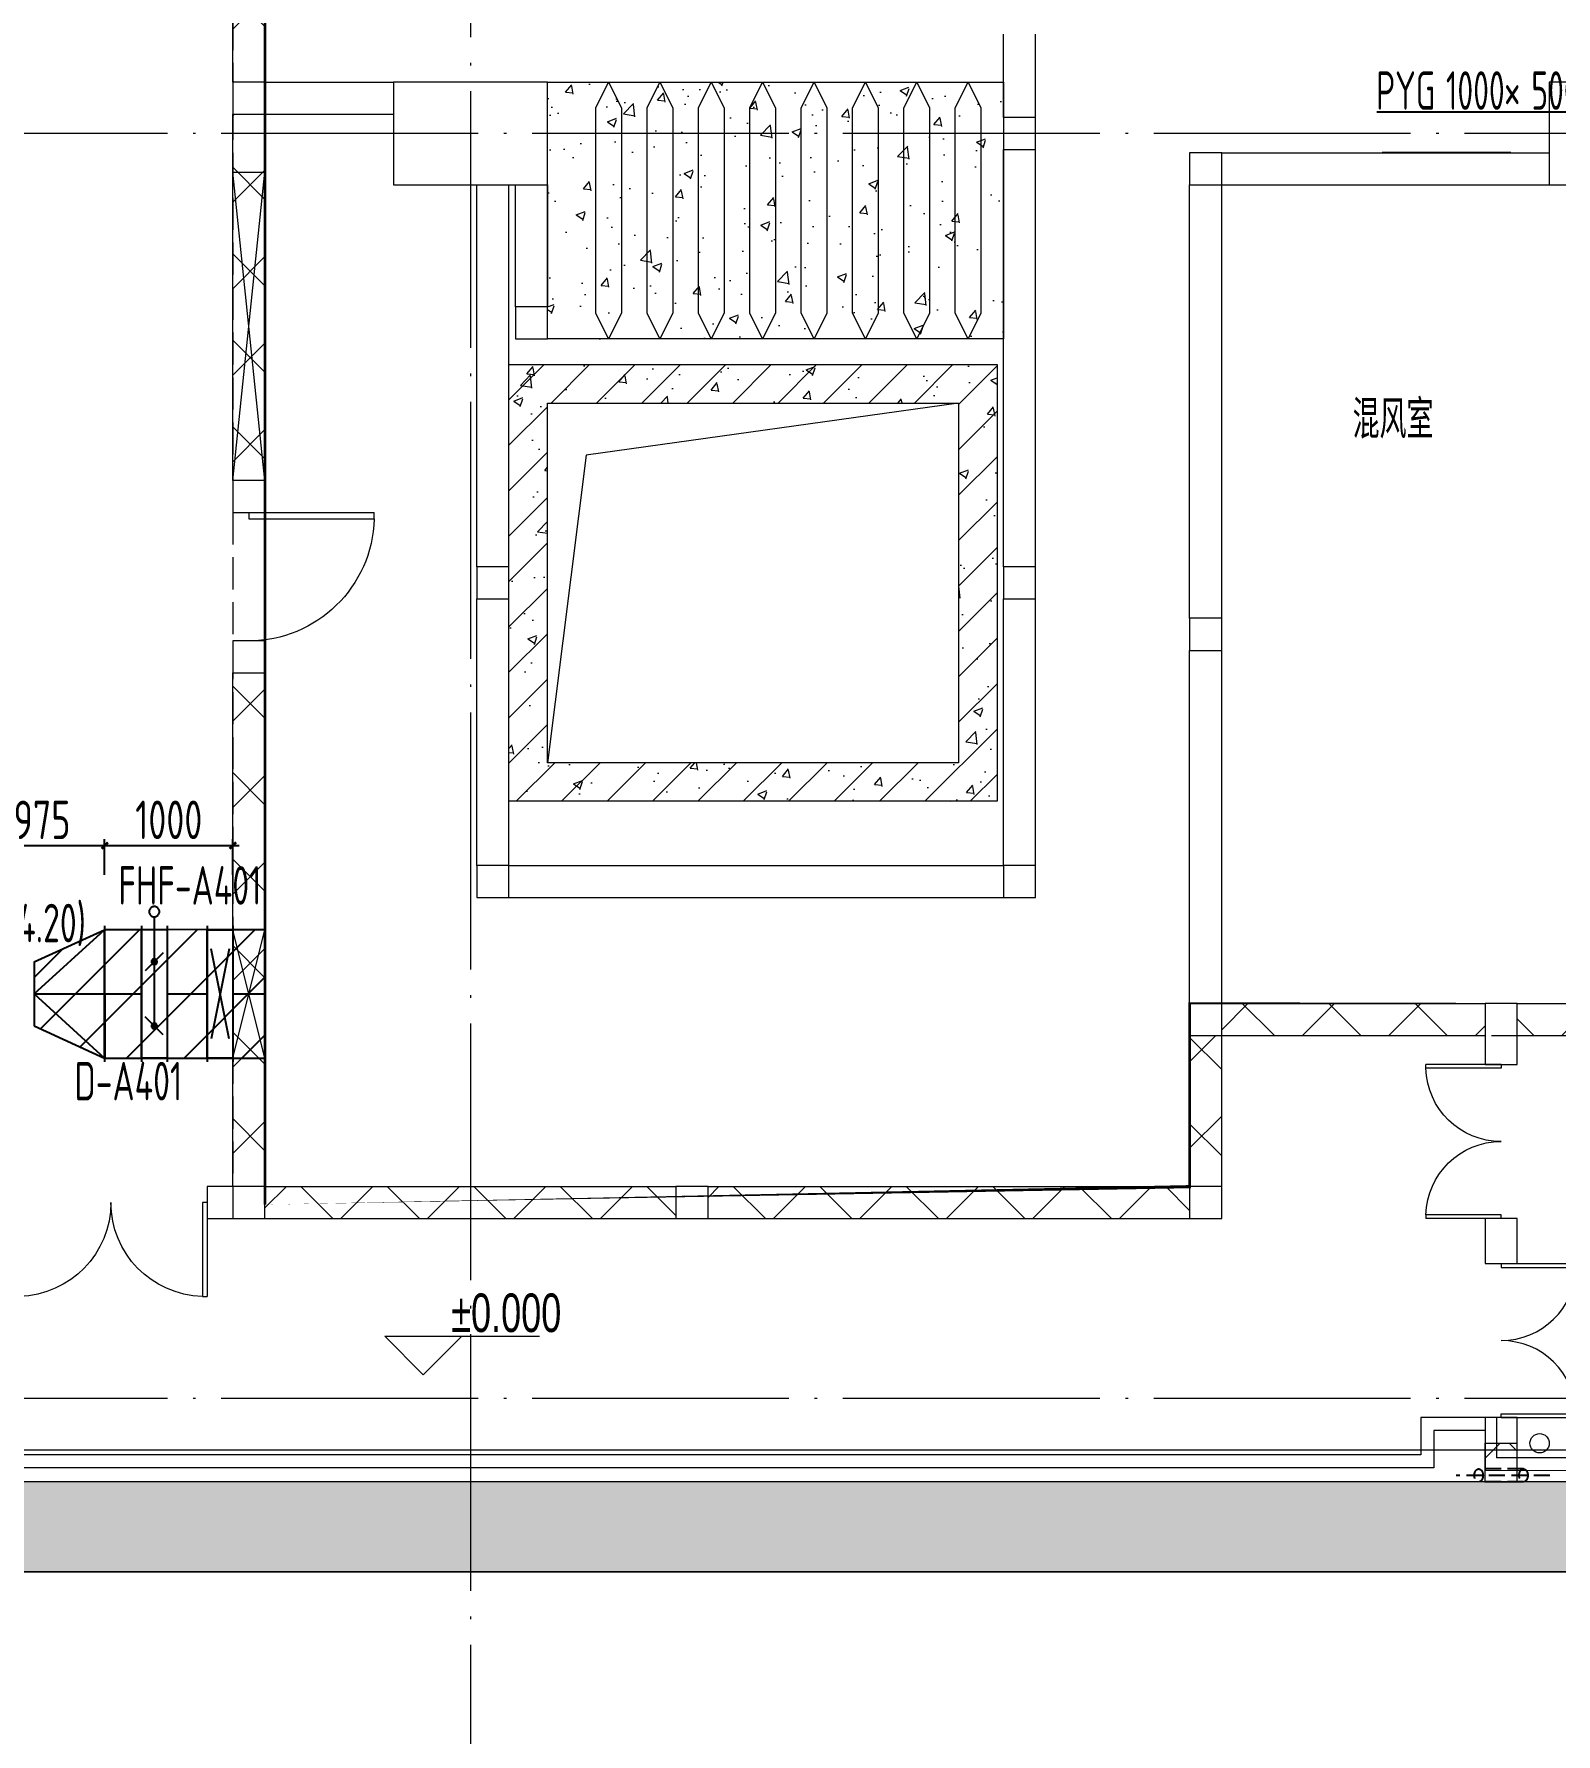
# Model space of a CAD drawing. Extents: x 13114849 to 13479250, y 160225 to 278773.
# Drawn here: x 13235999 to 13247850, y 182245 to 195485 of the extents above; entities that cross this region are included whole.
import ezdxf

# ---------------------------------------------------------------- set-up
doc = ezdxf.new("R2010")
doc.units = 0
doc.header["$LTSCALE"] = 1000
doc.header["$MEASUREMENT"] = 0
for name, pattern in [('CENTER2', [28.575000000000003, 19.05, -3.175, 3.175, -3.175]), ('DASH', [0.35, 0.25, -0.1]), ('DOTE', [2.4200000000000004, 2, -0.2, 0.02, -0.2])]:
    doc.linetypes.add(name, pattern=pattern)
for name, color, linetype in [('DUCT-X-P标注', 7, 'Continuous'), ('DUCT-X-S中心线', 5, 'CENTER2'), ('DUCT-X-S标注', 7, 'Continuous'), ('DUCT-X-S法兰', 4, 'Continuous'), ('DUCT-X-S管', 3, 'Continuous'), ('DUCT-X-S管端线', 4, 'Continuous'), ('DUCT-X-S阀门', 7, 'Continuous'), ('DUCT-X-YP标注', 7, 'Continuous'), ('Hvac-Hide', 8, 'Continuous')]:
    doc.layers.add(name, color=color, linetype=linetype)
doc.layers.add('建筑底图', color=8, linetype='Continuous', lineweight=13)
doc.layers.add('预埋管', color=8, linetype='Continuous', lineweight=5)
doc.styles.add('67', font='gbenor.shx', dxfattribs={"width": 0.7, "bigfont": 'hztxt.shx'})
doc.styles.add('C', font='HZTXT_E', dxfattribs={"width": 0.7, "bigfont": 'HZTXT'})
doc.styles.add('du', font='gbenor.shx', dxfattribs={"width": 0.8, "bigfont": 'hztxt.shx'})
doc.dimstyles.new('67', dxfattribs={"dimscale": 100, "dimtxt": 3, "dimasz": 0.5, "dimexe": 0.5, "dimexo": 2, "dimgap": 0.5, "dimtad": 2, "dimdec": 0, "dimrnd": 5, "dimzin": 0, "dimdsep": 46, "dimtxsty": 'du', "dimblk": 'ARCHTICK', "dimcen": 0, "dimdle": 0.5, "dimclrd": 256, "dimclre": 256, "dimclrt": 256, "dimazin": 0, "dimtfac": 1, "dimtdec": 0, "dimtix": 1, "dimtmove": 2, "dimatfit": 3, "dimfxl": 1, "dimtolj": 1, "dimtzin": 0, "dimlwd": -1, "dimlwe": -1, "dimarcsym": 0})
pattern_1 = [(45, (0, 0), (-336.7596045400932, 336.7596045400933), []), (135, (0, 0), (-336.7596045400933, -336.7596045400932), [])]
pattern_2 = [(45, (793255.2557103541, 7.916241884231567e-09), (-176.7766952966369, 176.7766952966369), []), (49.99999999999999, (793255.2557103541, 7.916241884231567e-09), (717.2601826007534, -62.75213498259511), [75, -825]), (355, (793255.2557103541, 7.916241884231567e-09), (-138.751333613, 752.1921337000118), [60, -660]), (100.4514, (793315.0273903534, -5.229339992074529), (578.5093817140216, 689.4395420609536), [63.74019000000001, -701.142112]), (46.18420000000001, (793255.2557103541, 200.0000000079162), (1067.241048625644, -165.5190143290181), [112.5, -1237.5]), (96.6356, (793344.1924553532, 186.2066930079018), (934.6627055487033, 974.1178709004417), [95.610288, -1051.713]), (351.1842, (793255.2557103541, 200.0000000079162), (934.6619451336272, 974.1186009253246), [90, -990]), (21, (793355.2557103541, 150.0000000079162), (596.9070521184617, -402.6188906653388), [75, -825]), (326.0000000000001, (793355.2557103541, 150.0000000079162), (243.3153319215817, 725.150045046853), [60, -660]), (71.4514, (793404.9979433548, 116.4483940079226), (840.22262858149, 322.5304967099524), [63.74019000000001, -701.142112]), (37.50000000000001, (793255.2557103541, 7.916241884231567e-09), (12.15985531729067, 332.8938538313115), [0, -652, 0, -670, 0, -662.5]), (7.499999999999999, (793255.2557103541, 7.916241884231567e-09), (263.0695374421486, 394.4117118823602), [0, -382, 0, -637, 0, -252.5]), (327.5, (793032.2557103541, 7.916241884231567e-09), (533.822436172409, -22.55487173437976), [0, -250, 0, -780, 0, -1035]), (317.5, (792932.2557103541, 7.916241884231567e-09), (583.1861693423863, 100.1049823323177), [0, -325, 0, -518, 0, -735])]

# ---------------------------------------------------------------- blocks, each defined once
blk = doc.blocks.new('_FZH')
blk.add_lwpolyline([(-0.5, -0.5), (0.5, -0.5), (0.5, 0.5), (-0.4999999999999999, 0.5)], close=True)
blk = doc.blocks.new('_ArchTick')
at = {"color": 0, "linetype": 'ByBlock', "const_width": 0.4}
blk.add_lwpolyline([(-0.5, -0.5), (0.5, 0.5)], dxfattribs=at)
blk = doc.blocks.new('*D106')
at = {"layer": 'DUCT-X-S标注', "transparency": 16777216}
for p, q in [((13236548.93696938, 188937), (13236548.93696938, 189214.485554565)), ((13237547.36620406, 188937), (13237547.36620406, 189214.485554565)), ((13236498.93696938, 189164.485554565), (13237597.36620406, 189164.485554565))]:
    blk.add_line(p, q, dxfattribs=at)
at = {"layer": 'DUCT-X-S标注', "transparency": 16777216, "xscale": 50, "yscale": 50, "zscale": 50, "rotation": 180}
blk.add_blockref('_ArchTick', (13236548.93696938, 189164.485554565), dxfattribs=at)
at = {"layer": 'DUCT-X-S标注', "transparency": 16777216, "xscale": 50, "yscale": 50, "zscale": 50}
blk.add_blockref('_ArchTick', (13237547.36620406, 189164.485554565), dxfattribs=at)
at = {"layer": 'DUCT-X-S标注', "transparency": 16777216, "insert": (13237048.15158672, 189364.485554565), "char_height": 300, "attachment_point": 5, "style": 'du'}
blk.add_mtext('\\A1;1000', dxfattribs=at)
blk = doc.blocks.new('*D105')
at = {"layer": 'DUCT-X-S标注', "transparency": 16777216}
for p, q in [((13235573.55594152, 188936.7589998787), (13235573.55594152, 189214.485554565)), ((13236548.93696938, 188937), (13236548.93696938, 189214.485554565)), ((13235523.55594152, 189164.485554565), (13236598.93696938, 189164.485554565))]:
    blk.add_line(p, q, dxfattribs=at)
at = {"layer": 'DUCT-X-S标注', "transparency": 16777216, "xscale": 50, "yscale": 50, "zscale": 50, "rotation": 180}
blk.add_blockref('_ArchTick', (13235573.55594152, 189164.485554565), dxfattribs=at)
at = {"layer": 'DUCT-X-S标注', "transparency": 16777216, "xscale": 50, "yscale": 50, "zscale": 50}
blk.add_blockref('_ArchTick', (13236548.93696938, 189164.485554565), dxfattribs=at)
at = {"layer": 'DUCT-X-S标注', "transparency": 16777216, "insert": (13236061.24645545, 189364.485554565), "char_height": 300, "attachment_point": 5, "style": 'du'}
blk.add_mtext('\\A1;975', dxfattribs=at)
blk = doc.blocks.new('$DorLib2D$00000002')
for p, q in [((-0.5, -5.684341886080802e-17), (-0.5, 0.4875)), ((-0.4750000000000007, 0.4875), (-0.5000000000000007, 0.4875)), ((-0.475, -2.842170943040401e-17), (-0.475, 0.4875)), ((0.475, -2.842170943040401e-17), (0.475, 0.4875)), ((0.4750000000000007, 0.4875), (0.5000000000000007, 0.4875)), ((0.5, -5.684341886080802e-17), (0.5, 0.4875)), ((-0.5, -5.684341886080802e-17), (-0.475, -2.842170943040401e-17)), ((0.5, -5.684341886080802e-17), (0.475, -2.842170943040401e-17))]:
    blk.add_line(p, q)
at = {"lineweight": 13}
for centre, start, end in [((-0.4875, -4.263256414560601e-17), 0, 88.53071641864632), ((0.4875, -4.263256414560601e-17), 91.4692835813537, 180)]:
    blk.add_arc(centre, 0.4875, start, end, dxfattribs=at)
blk = doc.blocks.new('$DorLib2D$00000001')
for p, q in [((0.45, 0.975), (0.5000000000000002, 0.975)), ((0.45, 0), (0.45, 0.975)), ((0.5, 0), (0.5, 0.975)), ((0.5, 0), (0.45, 0))]:
    blk.add_line(p, q)
at = {"lineweight": 13}
blk.add_arc((0.475, 0), 0.975, 91.46928358135379, 180, dxfattribs=at)
blk = doc.blocks.new('A$C00460B6A')
at = {"layer": '预埋管', "linetype": 'DASH', "lineweight": -3, "ltscale": 0.5}
for p, q in [((729.1189822256565, 50.00143341813236), (-0.006739586591720581, 50.00143030937761)), ((523.463043898344, 100.0014334181324), (174.7439385093749, 100.0014303093776)), ((523.463043898344, 100.0014334181324), (174.7439385093749, 100.0014303093776)), ((523.4630443789065, 0.00143341813236475), (174.7439389880747, 0.001430309377610683))]:
    blk.add_line(p, q, dxfattribs=at)
for centre in [(174.7439387496561, 50.00143030937761), (523.4630441386253, 50.00143341813236)]:
    blk.add_ellipse(centre, major_axis=(-2.429254217184632e-07, 49.99999999906868), ratio=0.6701911663388869, start_param=3.141592653510884, end_param=9.42477796069047, dxfattribs=at)

msp = doc.modelspace()

# ---------------------------------------------------------------- hatches: boundary and pattern name
at = {"layer": 'DUCT-X-S管'}
h = msp.add_hatch(dxfattribs=at)
h.set_pattern_fill('ANSI31', color=8, scale=200)
h.set_pattern_definition([(45, (0, 0), (-224.5064030267288, 224.5064030267288), [])])
h.paths.add_polyline_path([(13235998.9559403, 188259.2411670917), (13236548.91538377, 188509.1453290995), (13237797.58743596, 188508.5923103044), (13237797.14476225, 187509.07061201), (13236549.35857894, 187509.1994692076), (13235998.91800162, 187759.241168531)])
at = {"layer": '建筑底图'}
h = msp.add_hatch(dxfattribs=at)
h.set_pattern_fill('ANSI37', color=8, scale=300, style=0)
h.set_pattern_definition(pattern_1)
h.paths.add_polyline_path([(13237797.36620501, 198284.5146856101), (13237547.36620506, 198284.5146856101), (13237547.36620645, 195109.5146855548), (13237797.36620501, 195109.5146855548)])
h = msp.add_hatch(dxfattribs=at)
h.set_pattern_fill('混凝土', color=8, scale=100, style=0)
h.set_pattern_definition([(49.99999999999999, (793255.2557103541, 7.916241884231567e-09), (717.2601826007534, -62.75213498259511), [75, -825]), (355, (793255.2557103541, 7.916241884231567e-09), (-138.751333613, 752.1921337000118), [60, -660]), (100.4514, (793315.0273903534, -5.229339992074529), (578.5093817140216, 689.4395420609536), [63.74019000000001, -701.142112]), (46.18420000000001, (793255.2557103541, 200.0000000079162), (1067.241048625644, -165.5190143290181), [112.5, -1237.5]), (96.6356, (793344.1924553532, 186.2066930079018), (934.6627055487033, 974.1178709004417), [95.610288, -1051.713]), (351.1842, (793255.2557103541, 200.0000000079162), (934.6619451336272, 974.1186009253246), [90, -990]), (21, (793355.2557103541, 150.0000000079162), (596.9070521184617, -402.6188906653388), [75, -825]), (326.0000000000001, (793355.2557103541, 150.0000000079162), (243.3153319215817, 725.150045046853), [60, -660]), (71.4514, (793404.9979433548, 116.4483940079226), (840.22262858149, 322.5304967099524), [63.74019000000001, -701.142112]), (37.50000000000001, (793255.2557103541, 7.916241884231567e-09), (12.15985531729067, 332.8938538313115), [0, -652, 0, -670, 0, -662.5]), (7.499999999999999, (793255.2557103541, 7.916241884231567e-09), (263.0695374421486, 394.4117118823602), [0, -382, 0, -637, 0, -252.5]), (327.5, (793032.2557103541, 7.916241884231567e-09), (533.822436172409, -22.55487173437976), [0, -250, 0, -780, 0, -1035]), (317.5, (792932.2557103541, 7.916241884231567e-09), (583.1861693423863, 100.1049823323177), [0, -325, 0, -518, 0, -735])])
h.paths.add_polyline_path([(13243547.36620489, 193109.5146855892), (13239997.36620498, 193109.5146856023), (13239997.36620497, 195109.5146856228), (13243547.36620489, 195109.5146856321)])
h = msp.add_hatch(dxfattribs=at)
h.set_pattern_fill('ANSI37', color=8, scale=300, style=0)
h.set_pattern_definition(pattern_1)
h.paths.add_polyline_path([(13237797.36620501, 194859.5146854911), (13237547.36620504, 194859.5146854911), (13237547.36620582, 192008.445204257), (13237797.36620501, 192008.445204257)])
h = msp.add_hatch(dxfattribs=at)
h.set_pattern_fill('钢筋混凝土', color=8, scale=100, style=0)
h.set_pattern_definition(pattern_2)
h.paths.add_polyline_path([(13239997.36620498, 192609.5146855906), (13243197.36620498, 192609.5146855905), (13243197.36620498, 189809.5146855905), (13239997.36620498, 189809.5146855906)], flags=16)
h.paths.add_polyline_path([(13239697.36620498, 192909.5146855906), (13243497.36620498, 192909.5146855905), (13243497.36620498, 189509.5146855905), (13239697.36620498, 189509.5146855906)])
h = msp.add_hatch(dxfattribs=at)
h.set_pattern_fill('ANSI37', color=8, scale=300, style=0)
h.set_pattern_definition(pattern_1)
h.paths.add_polyline_path([(13237797.36620501, 190508.445204257), (13237547.36620501, 190508.445204257), (13237547.36620504, 186509.5146856196), (13237797.36620498, 186509.5146863991)])
h = msp.add_hatch(dxfattribs=at)
h.set_pattern_fill('ANSI37', color=8, scale=300, style=0)
h.set_pattern_definition(pattern_1)
h.paths.add_polyline_path([(13247297.36620418, 187684.5146853516), (13247297.36620435, 187934.5146853677), (13245247.36620602, 187934.5146851828), (13245247.36621022, 187684.5146853515)])
h = msp.add_hatch(dxfattribs=at)
h.set_pattern_fill('ANSI37', color=8, scale=300, style=0)
h.set_pattern_definition(pattern_1)
h.paths.add_polyline_path([(13248747.36620533, 187684.5146853903), (13248747.36620407, 187934.5146852506), (13247547.36620435, 187934.5146840598), (13247547.36620586, 187684.5146851253)])
h = msp.add_hatch(dxfattribs=at)
h.set_pattern_fill('ANSI37', color=8, scale=300, style=0)
h.set_pattern_definition(pattern_1)
h.paths.add_polyline_path([(13245247.36620544, 187684.5146851828), (13244997.36620551, 187684.5146851828), (13244997.36620601, 186509.5146856458), (13245247.36620543, 186509.5146856458)])
h = msp.add_hatch(dxfattribs=at)
h.set_pattern_fill('ANSI37', color=8, scale=300, style=0)
h.set_pattern_definition(pattern_1)
h.paths.add_polyline_path([(13240997.36620601, 186259.5146856458), (13240997.36620601, 186509.5146856177), (13237797.36620501, 186509.5146855695), (13237797.36620501, 186259.5146856401)])
h = msp.add_hatch(dxfattribs=at)
h.set_pattern_fill('ANSI37', color=8, scale=300, style=0)
h.set_pattern_definition(pattern_1)
h.paths.add_polyline_path([(13244997.36620601, 186259.5146856458), (13244997.36620539, 186509.5146857282), (13241247.36620601, 186509.5146856231), (13241247.36620601, 186259.5146856184)])
h = msp.add_hatch(dxfattribs=at)
h.set_pattern_fill('ANSI37', color=8, scale=300, style=0)
h.set_pattern_definition(pattern_1)
h.paths.add_polyline_path([(13247547.36620595, 184509.5136057007), (13247297.36620595, 184509.5136057007), (13247297.36620595, 184209.5136065538), (13247547.36620595, 184209.5136065538)])
h = msp.add_hatch(dxfattribs=at)
h.set_pattern_fill('钢筋混凝土', color=8, scale=100, style=0)
h.set_pattern_definition(pattern_2)
h.paths.add_polyline_path([(13207597.36620497, 183509.5136078843), (13237197.36620502, 183509.5136078843), (13237197.36620502, 184209.5136078843), (13206897.36620497, 184209.5136078843), (13206897.36620497, 182659.5136078843), (13170947.36620497, 182659.5136078843), (13170947.36620497, 181959.5136078843), (13207597.36620497, 181959.5136078843)])
h = msp.add_hatch(dxfattribs=at)
h.set_pattern_fill('钢筋混凝土', color=8, scale=100, style=0)
h.set_pattern_definition(pattern_2)
h.paths.add_polyline_path([(13271047.36620498, 184209.5136078843), (13237197.36620502, 184209.5136078843), (13237197.36620502, 183509.5136078843), (13271047.36620498, 183509.5136078843)])

# ---------------------------------------------------------------- linework, layer by layer
at = {"layer": 'DUCT-X-P标注', "const_width": 20}
msp.add_lwpolyline([(13248747.3662056, 201709.5146854686), (13243797.36620407, 201709.5146857628), (13243797.36620507, 201609.5146855473), (13237797.36620407, 201609.5146853692), (13237797.36620411, 186509.5146855335), (13244997.36620483, 186509.5146844378), (13244997.36620511, 187934.5146850967), (13248747.3662044, 187934.5146849002), (13248747.3662056, 201709.5146854686)], dxfattribs=at)
at = {"layer": 'DUCT-X-S中心线'}
for p, q in [((13235998.93697096, 188009.2411678114), (13236548.93696938, 188009.1994352724)), ((13236549.13696938, 188009.1994200969), (13236835.25159556, 188009.326231583)), ((13237035.65157891, 188009.4079153663), (13237347.16620876, 188009.2699500414)), ((13237547.5661891, 188009.181195788), (13237797.366205, 188009.0705629732))]:
    msp.add_line(p, q, dxfattribs=at)
at = {"layer": 'DUCT-X-S法兰'}
for p, q in [((13236549.07718436, 188539.1994261589), (13236548.99675439, 187479.1994292104)), ((13236835.13556553, 188539.326228316), (13236835.56762556, 187479.3263163707)), ((13237035.3355489, 188539.4078305786), (13237035.76760893, 187479.4079186333)), ((13237347.50093806, 188539.2698537737), (13237347.03147943, 187479.269957732)), ((13237547.70091843, 188539.1811880974), (13237547.2314598, 187479.1812920557))]:
    msp.add_line(p, q, dxfattribs=at)
at = {"layer": 'DUCT-X-S管'}
for p, q in [((13235998.93697096, 188009.2411678114), (13236548.97490805, 188509.199433833)), ((13235998.9559403, 188259.2411670917), (13236548.97490805, 188509.199433833)), ((13236835.029986, 188509.3261824722), (13236548.91535982, 188509.1993709861)), ((13236548.91535982, 188509.1993709861), (13236549.35857894, 187509.1994692077)), ((13236835.47320512, 187509.3262806938), (13236835.029986, 188509.3261824722)), ((13236835.24779369, 188509.3262715685), (13237035.24777707, 188509.4077923103)), ((13237035.87302166, 188509.4078663294), (13237035.43013616, 187509.4079644032)), ((13237347.3876515, 188509.2699010045), (13237035.87302166, 188509.4078663294)), ((13237346.94476601, 187509.2699990783), (13237347.3876515, 188509.2699010045)), ((13237347.58765149, 188509.2698124274), (13237547.58763187, 188509.1812353282)), ((13237547.78763185, 188509.1811467511), (13237547.34474636, 187509.1812448249)), ((13237797.58764775, 188509.0705139363), (13237547.78763185, 188509.1811467511)), ((13237797.14476226, 187509.0706120101), (13237797.58764775, 188509.0705139363)), ((13235998.93697096, 188009.2411678114), (13236548.89903071, 187509.1994367117)), ((13235998.91800162, 187759.2411685311), (13236548.89903071, 187509.1994367117)), ((13236549.35857894, 187509.1994692077), (13236835.47320512, 187509.3262806938)), ((13237035.65538078, 187509.4078753807), (13236835.6553974, 187509.3263546389)), ((13237035.43013616, 187509.4079644032), (13237346.94476601, 187509.2699990783)), ((13237547.14474637, 187509.181333402), (13237347.14476599, 187509.2699105012)), ((13237547.34474636, 187509.1812448249), (13237797.14476226, 187509.0706120101))]:
    msp.add_line(p, q, dxfattribs=at)
at = {"layer": 'DUCT-X-S管端线'}
for p, q in [((13236548.89903071, 187509.1994367117), (13236548.97490805, 188509.199433833)), ((13236835.24779369, 188509.3262715685), (13236835.6553974, 187509.3263546389)), ((13237035.24777707, 188509.4077923103), (13237035.65538078, 187509.4078753807)), ((13237347.58765149, 188509.2698124274), (13237347.14476599, 187509.2699105012)), ((13237547.58763187, 188509.1812353282), (13237547.14474637, 187509.181333402)), ((13235998.9559403, 188259.2411670917), (13235998.91800162, 187759.2411685311))]:
    msp.add_line(p, q, dxfattribs=at)
at = {"layer": 'DUCT-X-S阀门'}
for p, q in [((13236896.06143026, 188657.6675393879), (13236895.28702484, 188652.1410145953)), ((13236897.5974428, 188663.0325040183), (13236896.06143026, 188657.6675393879)), ((13236899.86516575, 188668.1314855525), (13236897.5974428, 188663.0325040183)), ((13236902.82046044, 188672.8652381151), (13236899.86516575, 188668.1314855525)), ((13236906.40580542, 188677.1416245969), (13236902.82046044, 188672.8652381151)), ((13236910.55141605, 188680.8774099994), (13236906.40580542, 188677.1416245969)), ((13236915.17660272, 188683.9998815092), (13236910.55141605, 188680.8774099994)), ((13236920.19134142, 188686.4482637699), (13236915.17660272, 188683.9998815092)), ((13236925.49802599, 188688.1749018061), (13236920.19134142, 188686.4482637699)), ((13236930.99336784, 188689.1461885721), (13236925.49802599, 188688.1749018061)), ((13236936.5704064, 188689.3432190762), (13236930.99336784, 188689.1461885721)), ((13236942.12059094, 188688.7621583434), (13236936.5704064, 188689.3432190762)), ((13236947.53589344, 188687.4143160601), (13236942.12059094, 188688.7621583434)), ((13236952.7109112, 188685.3259264433), (13236947.53589344, 188687.4143160601)), ((13236957.54491839, 188682.5376376211), (13236952.7109112, 188685.3259264433)), ((13236961.94382655, 188679.103720464), (13236957.54491839, 188682.5376376211)), ((13236965.82201594, 188675.0910122635), (13236961.94382655, 188679.103720464)), ((13236969.10400201, 188670.5776158201), (13236965.82201594, 188675.0910122635)), ((13236971.72590463, 188665.6513792618), (13236969.10400201, 188670.5776158201)), ((13236973.63669147, 188660.4081861797), (13236971.72590463, 188665.6513792618)), ((13236974.79917122, 188654.9500893631), (13236973.63669147, 188660.4081861797)), ((13236895.28702484, 188652.1410145953), (13236895.28929948, 188646.5604971593)), ((13236895.28929948, 188646.5604971593), (13236896.0682099, 188641.0346055042)), ((13236896.0682099, 188641.0346055042), (13236897.6085955, 188635.6708948252)), ((13236897.6085955, 188635.6708948252), (13236899.88047441, 188630.5737636496)), ((13236899.88047441, 188630.5737636496), (13236902.83962711, 188625.8424218379)), ((13236902.83962711, 188625.8424218379), (13236906.42845705, 188621.5689595766)), ((13236906.42845705, 188621.5689595766), (13236910.57711174, 188617.8365549477)), ((13236910.57711174, 188617.8365549477), (13236915.20484233, 188614.7178549617)), ((13236915.20484233, 188614.7178549617), (13236920.22157531, 188612.2735615663)), ((13236920.22157531, 188612.2735615663), (13236925.52966569, 188610.5512501522)), ((13236925.52966569, 188610.5512501522), (13236931.02579751, 188609.5844435519)), ((13236931.02579751, 188609.5844435519), (13236936.60299483, 188609.3919595562)), ((13236935.20702501, 188609.3670236324), (13236935.24778538, 188509.3670319395)), ((13236936.60299483, 188609.3919595562), (13236942.15270384, 188609.9775446471)), ((13236942.15270384, 188609.9775446471), (13236947.56690577, 188611.3298010769)), ((13236947.56690577, 188611.3298010769), (13236952.74021935, 188613.4224087124)), ((13236952.74021935, 188613.4224087124), (13236957.57195189, 188616.2146373262)), ((13236957.57195189, 188616.2146373262), (13236961.96805923, 188619.6521393645)), ((13236961.96805923, 188619.6521393645), (13236965.84297614, 188623.6680077603)), ((13236965.84297614, 188623.6680077603), (13236969.12128177, 188628.1840782031)), ((13236969.12128177, 188628.1840782031), (13236971.73916763, 188633.1124505188)), ((13236971.73916763, 188633.1124505188), (13236973.64567954, 188638.3571995461)), ((13236973.64567954, 188638.3571995461), (13236974.80370942, 188643.8162422111)), ((13236975.19071754, 188649.383324458), (13236974.79917122, 188654.9500893631)), ((13236974.80370942, 188643.8162422111), (13236975.19071754, 188649.383324458)), ((13237035.24777707, 188509.4077923103), (13236835.24779369, 188509.3262715686)), ((13236935.24778538, 188509.3670319394), (13236935.45158723, 188009.3670734747)), ((13237547.58763187, 188509.1812353282), (13237347.58765149, 188509.2698124274)), ((13237005.32114823, 188329.3955791518), (13236865.37822438, 188189.3385262623)), ((13236913.5670943, 188263.4297366265), (13236913.19146811, 188259.3580209344)), ((13236913.19146811, 188259.3580209344), (13236913.57041347, 188255.2866128085)), ((13236914.68450053, 188267.3631024903), (13236913.5670943, 188263.4297366265)), ((13236916.50563488, 188271.024172469), (13236914.68450053, 188267.3631024903)), ((13236918.9684808, 188274.2882732154), (13236916.50563488, 188271.024172469)), ((13236921.98916903, 188277.0442496934), (13236918.9684808, 188274.2882732154)), ((13236920.71840261, 188262.7002738685), (13236920.34352795, 188259.3609361408)), ((13236920.34352795, 188259.3609361408), (13236920.72112473, 188256.0219051232)), ((13236921.82695092, 188265.8724699688), (13236920.71840261, 188262.7002738685)), ((13236923.61358565, 188268.7184572834), (13236921.82695092, 188265.8724699688)), ((13236925.46483365, 188279.1982504295), (13236921.98916903, 188277.0442496934)), ((13236925.98871748, 188271.0955261245), (13236923.61358565, 188268.7184572834)), ((13236925.5041719, 188263.6387937368), (13236924.71676835, 188260.8240979952)), ((13236924.71676835, 188260.8240979952), (13236924.71795967, 188257.9013398702)), ((13236929.27711507, 188280.676923512), (13236925.46483365, 188279.1982504295)), ((13236927.02177222, 188266.1366739881), (13236925.5041719, 188263.6387937368)), ((13236928.83324737, 188272.8844803346), (13236925.98871748, 188271.0955261245)), ((13236929.15701583, 188268.132482398), (13236927.02177222, 188266.1366739881)), ((13236932.00453872, 188273.9956142795), (13236928.83324737, 188272.8844803346)), ((13236931.75154148, 188269.4781989868), (13236929.15701583, 188268.132482398)), ((13236933.29619062, 188281.4299145027), (13236929.27711507, 188280.676923512)), ((13236934.61292507, 188270.0740181115), (13236931.75154148, 188269.4781989868)), ((13236935.34356974, 188274.3732110637), (13236932.00453872, 188273.9956142795)), ((13236937.3851955, 188281.4315811964), (13236933.29619062, 188281.4299145027)), ((13236937.52895087, 188269.8757505933), (13236934.61292507, 188270.0740181115)), ((13236938.68290747, 188273.9983364076), (13236935.34356974, 188274.3732110637)), ((13236935.34968631, 188259.367052707), (13236935.55348816, 187759.3670942423)), ((13236941.40488356, 188280.6818668359), (13236937.3851955, 188281.4315811964)), ((13236940.28335059, 188268.8981010269), (13236937.52895087, 188269.8757505933)), ((13236941.85510357, 188272.8897880919), (13236938.68290747, 188273.9983364076)), ((13236942.67184299, 188267.2135772083), (13236940.28335059, 188268.8981010269)), ((13236945.21836914, 188279.2063020445), (13236941.40488356, 188280.6818668359)), ((13236944.70109088, 188271.1031533579), (13236941.85510357, 188272.8897880919)), ((13236944.51728453, 188264.9471125629), (13236942.67184299, 188267.2135772083)), ((13236945.68280726, 188262.2668004051), (13236944.51728453, 188264.9471125629)), ((13236947.07815972, 188268.7280215316), (13236944.70109088, 188271.1031533579)), ((13236948.69578856, 188277.0551354115), (13236945.21836914, 188279.2063020445)), ((13236946.08196967, 188259.3714272259), (13236945.68280726, 188262.2668004051)), ((13236945.68516772, 188256.4757296087), (13236946.08196967, 188259.3714272259)), ((13236948.86711393, 188265.8834916404), (13236947.07815972, 188268.7280215316)), ((13236951.71872248, 188274.3016223365), (13236948.69578856, 188277.0551354115)), ((13236949.97824788, 188262.7122002909), (13236948.86711393, 188265.8834916404)), ((13236950.35584466, 188259.3731692734), (13236949.97824788, 188262.7122002909)), ((13236949.98097001, 188256.0338315457), (13236950.35584466, 188259.3731692734)), ((13236954.1842285, 188271.0395304048), (13236951.71872248, 188274.3016223365)), ((13236956.00834677, 188267.3799462447), (13236954.1842285, 188271.0395304048)), ((13236957.12895915, 188263.4474926056), (13236956.00834677, 188267.3799462447)), ((13236957.5079045, 188259.3760844797), (13236957.12895915, 188263.4474926056)), ((13236957.13227831, 188255.3043687876), (13236957.5079045, 188259.3760844797)), ((13237517.52120199, 188359.1945366042), (13237377.21119587, 187659.2566092252)), ((13237517.28989616, 187659.2929775463), (13237377.44250171, 188359.1581682829)), ((13236913.57041347, 188255.2866128085), (13236914.69102584, 188251.3541591694)), ((13236914.69102584, 188251.3541591694), (13236916.51514412, 188247.6945750093)), ((13236916.51514412, 188247.6945750093), (13236918.98065014, 188244.4324830776)), ((13236918.98065014, 188244.4324830776), (13236922.00358405, 188241.6789700026)), ((13236920.72112473, 188256.0219051232), (13236921.83225868, 188252.8506137737)), ((13236921.83225868, 188252.8506137737), (13236923.62121289, 188250.0060838825)), ((13236922.00358405, 188241.6789700026), (13236925.48100347, 188239.5278033697)), ((13236923.62121289, 188250.0060838825), (13236925.99828173, 188247.6309520562)), ((13236924.71795967, 188257.9013398702), (13236925.50765753, 188255.087286961)), ((13236925.48100347, 188239.5278033697), (13236929.29448905, 188238.0522385782)), ((13236925.50765753, 188255.087286961), (13236927.02729363, 188252.5906446986)), ((13236925.99828173, 188247.6309520562), (13236928.84426904, 188245.8443173223)), ((13236927.02729363, 188252.5906446986), (13236929.16416353, 188250.5965776182)), ((13236928.84426904, 188245.8443173223), (13236932.01646515, 188244.7357690065)), ((13236929.16416353, 188250.5965776182), (13236931.75978535, 188249.252976553)), ((13236929.29448905, 188238.0522385782), (13236933.31417711, 188237.3025242177)), ((13236931.75978535, 188249.252976553), (13236934.62165371, 188248.6594902471)), ((13236932.01646515, 188244.7357690065), (13236935.35580287, 188244.3608943504)), ((13236933.31417711, 188237.3025242177), (13236937.40318199, 188237.3041909114)), ((13236934.62165371, 188248.6594902471), (13236937.53751691, 188248.8601348652)), ((13236935.35580287, 188244.3608943504), (13236938.69483389, 188244.7384911346)), ((13236937.40318199, 188237.3041909114), (13236941.42225754, 188238.0571819021)), ((13236937.53751691, 188248.8601348652), (13236940.29111873, 188249.8400295136)), ((13236938.69483389, 188244.7384911346), (13236941.86612524, 188245.8496250796)), ((13236940.29111873, 188249.8400295136), (13236942.6782371, 188251.526499889)), ((13236941.42225754, 188238.0571819021), (13236945.23453896, 188239.5358549846)), ((13236941.86612524, 188245.8496250796), (13236944.71065513, 188247.6385792897)), ((13236942.6782371, 188251.526499889), (13236944.52183039, 188253.7944681988)), ((13236944.52183039, 188253.7944681988), (13236945.68516772, 188256.4757296087)), ((13236944.71065513, 188247.6385792897), (13236947.08578696, 188250.0156481307)), ((13236945.23453896, 188239.5358549846), (13236948.71020358, 188241.6898557207)), ((13236947.08578696, 188250.0156481307), (13236948.87242169, 188252.8616354453)), ((13236948.71020358, 188241.6898557207), (13236951.73089181, 188244.4458321987)), ((13236948.87242169, 188252.8616354453), (13236949.98097001, 188256.0338315457)), ((13236951.73089181, 188244.4458321987), (13236954.19373773, 188247.7099329451)), ((13236954.19373773, 188247.7099329451), (13236956.01487208, 188251.3710029238)), ((13236956.01487208, 188251.3710029238), (13236957.13227831, 188255.3043687876)), ((13237005.5820146, 187689.3956323168), (13236865.52496172, 187829.3385561677)), ((13236913.77089615, 187763.4297781617), (13236913.39526996, 187759.3580624696)), ((13236913.39526996, 187759.3580624696), (13236913.77421532, 187755.2866543437)), ((13236914.88830239, 187767.3631440256), (13236913.77089615, 187763.4297781617)), ((13236913.77421532, 187755.2866543437), (13236914.89482769, 187751.3542007046)), ((13236916.70943674, 187771.0242140043), (13236914.88830239, 187767.3631440256)), ((13236914.89482769, 187751.3542007046), (13236916.71894597, 187747.6946165445)), ((13236919.17228266, 187774.2883147506), (13236916.70943674, 187771.0242140043)), ((13236916.71894597, 187747.6946165445), (13236919.18445199, 187744.4325246128)), ((13236922.19297088, 187777.0442912286), (13236919.17228266, 187774.2883147506)), ((13236919.18445199, 187744.4325246128), (13236922.20738591, 187741.6790115378)), ((13236920.92220446, 187762.7003154037), (13236920.5473298, 187759.360977676)), ((13236920.5473298, 187759.360977676), (13236920.92492659, 187756.0219466584)), ((13236922.03075277, 187765.872511504), (13236920.92220446, 187762.7003154037)), ((13236920.92492659, 187756.0219466584), (13236922.03606053, 187752.8506553089)), ((13236923.81738751, 187768.7184988186), (13236922.03075277, 187765.872511504)), ((13236922.03606053, 187752.8506553089), (13236923.82501474, 187750.0061254177)), ((13236925.6686355, 187779.1982919647), (13236922.19297088, 187777.0442912286)), ((13236922.20738591, 187741.6790115378), (13236925.68480533, 187739.5278449049)), ((13236926.19251934, 187771.0955676597), (13236923.81738751, 187768.7184988186)), ((13236923.82501474, 187750.0061254177), (13236926.20208358, 187747.6309935914)), ((13236925.70797376, 187763.638835272), (13236924.9205702, 187760.8241395305)), ((13236924.9205702, 187760.8241395305), (13236924.92176153, 187757.9013814054)), ((13236924.92176153, 187757.9013814054), (13236925.71145938, 187755.0873284962)), ((13236929.48091692, 187780.6769650473), (13236925.6686355, 187779.1982919647)), ((13236925.68480533, 187739.5278449049), (13236929.49829091, 187738.0522801135)), ((13236927.22557407, 187766.1367155233), (13236925.70797376, 187763.638835272)), ((13236925.71145938, 187755.0873284962), (13236927.23109549, 187752.5906862339)), ((13236929.03704923, 187772.8845218698), (13236926.19251934, 187771.0955676597)), ((13236926.20208358, 187747.6309935914), (13236929.0480709, 187745.8443588575)), ((13236929.36081768, 187768.1325239332), (13236927.22557407, 187766.1367155233)), ((13236927.23109549, 187752.5906862339), (13236929.36796538, 187750.5966191535)), ((13236932.20834058, 187773.9956558147), (13236929.03704923, 187772.8845218698)), ((13236929.0480709, 187745.8443588575), (13236932.220267, 187744.7358105417)), ((13236931.95534333, 187769.478240522), (13236929.36081768, 187768.1325239332)), ((13236929.36796538, 187750.5966191535), (13236931.96358721, 187749.2530180882)), ((13236933.49999247, 187781.4299560379), (13236929.48091692, 187780.6769650473)), ((13236929.49829091, 187738.0522801135), (13236933.51797896, 187737.3025657529)), ((13236934.81672692, 187770.0740596467), (13236931.95534333, 187769.478240522)), ((13236931.96358721, 187749.2530180882), (13236934.82545556, 187748.6595317824)), ((13236935.54737159, 187774.3732525989), (13236932.20834058, 187773.9956558147)), ((13236932.220267, 187744.7358105417), (13236935.55960473, 187744.3609358856)), ((13236937.58899736, 187781.4316227316), (13236933.49999247, 187781.4299560379)), ((13236933.51797896, 187737.3025657529), (13236937.60698384, 187737.3042324467)), ((13236937.73275272, 187769.8757921285), (13236934.81672692, 187770.0740596467)), ((13236934.82545556, 187748.6595317824), (13236937.74131877, 187748.8601764004)), ((13236938.88670932, 187773.9983779428), (13236935.54737159, 187774.3732525989)), ((13236935.55960473, 187744.3609358856), (13236938.89863574, 187744.7385326698)), ((13236941.60868541, 187780.6819083711), (13236937.58899736, 187781.4316227316)), ((13236937.60698384, 187737.3042324467), (13236941.6260594, 187738.0572234373)), ((13236940.48715244, 187768.8981425621), (13236937.73275272, 187769.8757921285)), ((13236937.74131877, 187748.8601764004), (13236940.49492058, 187749.8400710488)), ((13236942.05890542, 187772.8898296271), (13236938.88670932, 187773.9983779428)), ((13236938.89863574, 187744.7385326698), (13236942.06992709, 187745.8496666148)), ((13236942.87564485, 187767.2136187435), (13236940.48715244, 187768.8981425621)), ((13236940.49492058, 187749.8400710488), (13236942.88203896, 187751.5265414242)), ((13236945.42217099, 187779.2063435797), (13236941.60868541, 187780.6819083711)), ((13236941.6260594, 187738.0572234373), (13236945.43834082, 187739.5358965198)), ((13236944.90489274, 187771.1031948931), (13236942.05890542, 187772.8898296271)), ((13236942.06992709, 187745.8496666148), (13236944.91445698, 187747.6386208249)), ((13236944.72108639, 187764.9471540981), (13236942.87564485, 187767.2136187435)), ((13236942.88203896, 187751.5265414242), (13236944.72563225, 187753.7945097341)), ((13236945.88660911, 187762.2668419403), (13236944.72108639, 187764.9471540981)), ((13236944.72563225, 187753.7945097341), (13236945.88896957, 187756.4757711439)), ((13236947.28196158, 187768.7280630668), (13236944.90489274, 187771.1031948931)), ((13236944.91445698, 187747.6386208249), (13236947.28958881, 187750.0156896659)), ((13236948.89959041, 187777.0551769467), (13236945.42217099, 187779.2063435797)), ((13236945.43834082, 187739.5358965198), (13236948.91400544, 187741.6898972559)), ((13236946.28577152, 187759.3714687612), (13236945.88660911, 187762.2668419403)), ((13236945.88896957, 187756.4757711439), (13236946.28577152, 187759.3714687612)), ((13236949.07091579, 187765.8835331757), (13236947.28196158, 187768.7280630668)), ((13236947.28958881, 187750.0156896659), (13236949.07622354, 187752.8616769805)), ((13236951.92252433, 187774.3016638717), (13236948.89959041, 187777.0551769467)), ((13236948.91400544, 187741.6898972559), (13236951.93469366, 187744.4458737339)), ((13236950.18204973, 187762.7122418261), (13236949.07091579, 187765.8835331757)), ((13236949.07622354, 187752.8616769805), (13236950.18477186, 187756.0338730809)), ((13236950.55964652, 187759.3732108086), (13236950.18204973, 187762.7122418261)), ((13236950.18477186, 187756.0338730809), (13236950.55964652, 187759.3732108086)), ((13236954.38803035, 187771.0395719401), (13236951.92252433, 187774.3016638717)), ((13236951.93469366, 187744.4458737339), (13236954.39753958, 187747.7099744803)), ((13236956.21214863, 187767.3799877799), (13236954.38803035, 187771.0395719401)), ((13236954.39753958, 187747.7099744803), (13236956.21867393, 187751.371044459)), ((13236957.332761, 187763.4475341408), (13236956.21214863, 187767.3799877799)), ((13236956.21867393, 187751.371044459), (13236957.33608017, 187755.3044103229)), ((13236957.71170636, 187759.3761260149), (13236957.332761, 187763.4475341408)), ((13236957.33608017, 187755.3044103229), (13236957.71170636, 187759.3761260149)), ((13236835.65539739, 187509.326354639), (13237035.65538078, 187509.4078753807)), ((13237347.14476599, 187509.2699105012), (13237547.14474638, 187509.181333402))]:
    msp.add_line(p, q, dxfattribs=at)
at = {"layer": 'DUCT-X-YP标注'}
msp.add_lwpolyline([(13248887.5, 195460.5), (13248887.5, 194875), (13246456, 194875)], dxfattribs=at)
at = {"layer": 'Hvac-Hide'}
msp.add_line((13247497.36620637, 194559.5146856886), (13246497.36620637, 194559.5146856886), dxfattribs=at)
at = {"layer": '建筑底图', "color": 8, "linetype": 'DOTE'}
for p, q in [((13239397.36620497, 209559.5146856282), (13239397.36620497, 180083.0282935039)), ((13474197.36620497, 194709.5146856282), (13119297.36620772, 194709.5146856282)), ((13474197.36620497, 184859.5146856282), (13119297.36620772, 184859.5146856282))]:
    msp.add_line(p, q, dxfattribs=at)
at = {"layer": '建筑底图', "color": 8}
for p, q in [((13237547.366205, 195109.5146860162), (13237547.36620507, 198284.5146855469)), ((13237797.36620499, 195109.5146860162), (13237797.36620497, 198284.5146855469)), ((13243547.36620496, 194834.5146855469), (13243547.36620486, 195484.5146855469)), ((13243797.36620488, 194834.5146855469), (13243797.36620488, 195484.5146855469)), ((13237797.36620513, 195109.5146854923), (13238797.36620497, 195109.5146856271)), ((13237547.36620504, 192008.4452050781), (13237547.36620492, 194859.5146854484)), ((13237797.36620513, 192008.4452050781), (13237797.36620494, 194859.5146854484)), ((13237797.36620513, 194859.5146854832), (13238797.36620497, 194859.5146856271)), ((13243547.36620492, 191334.5146855469), (13243547.36620483, 194584.5146855469)), ((13243797.36620492, 191334.5146855469), (13243797.36620483, 194584.5146855469)), ((13245247.36620703, 194559.5146856212), (13247797.36620483, 194559.514685646)), ((13239447.36620512, 191334.5146855469), (13239447.36620501, 194309.5146856273)), ((13239697.36620496, 191334.5146855469), (13239697.36620501, 194309.5146856268)), ((13244997.3662056, 190934.5146855469), (13244997.36620553, 194309.5146855469)), ((13245247.36620553, 190934.5146855469), (13245247.36620557, 194309.5146856065)), ((13245247.36620557, 194309.5146856065), (13247797.36620483, 194309.5146855912)), ((13239447.36620507, 189009.8780507812), (13239447.36620509, 191084.5146855469)), ((13239697.36620496, 189009.8780495538), (13239697.36620508, 191084.5146855469)), ((13243547.36620505, 189009.8780495538), (13243547.36620477, 191084.5146855469)), ((13243797.36620497, 189009.8780488281), (13243797.36620492, 191084.5146855469)), ((13244997.36620552, 187934.5146852671), (13244997.36620565, 190684.5146835938)), ((13245247.36620554, 187934.5146853684), (13245247.36620567, 190684.5146835938)), ((13237547.36620508, 186509.5146865573), (13237547.36620495, 190508.4452050781)), ((13237797.36620498, 186509.5146855695), (13237797.3662051, 190508.4452050781)), ((13239697.36620496, 189009.8780495538), (13243547.36620505, 189009.8780495538)), ((13239697.36620508, 188759.8780496056), (13243547.36620508, 188759.8780495346)), ((13245247.36620508, 187934.5146852692), (13247297.36620419, 187934.5146854858)), ((13247547.36620346, 187934.5146853903), (13248747.36620541, 187934.5146852506)), ((13244997.36620539, 186509.5146857282), (13244997.36620541, 187684.5146855469)), ((13245247.36620544, 187684.5146853515), (13247297.36620588, 187684.5146853516)), ((13245247.36620564, 186509.5146875), (13245247.36620544, 187684.5146853515)), ((13247547.36620586, 187684.5146851253), (13248747.36620459, 187684.5146851253)), ((13237797.36620498, 186509.5146855695), (13240997.36620703, 186509.51468571)), ((13241247.36620703, 186509.5146856389), (13244997.36620539, 186509.5146857282)), ((13237797.36620508, 186259.51468554), (13240997.36620703, 186259.5146855878)), ((13241247.36620703, 186259.5146856198), (13244997.36620508, 186259.5146856608)), ((13246797.36620559, 184709.513607925), (13246797.36620559, 184419.5122841876)), ((13247385.75571156, 184709.513607925), (13246797.36620559, 184709.513607925)), ((13247385.75571156, 184709.513607925), (13247385.75571156, 184395.677784106)), ((13246897.36620559, 184609.513607925), (13246897.36620559, 184319.5122841876)), ((13247297.36620559, 184609.513607925), (13246897.36620559, 184609.513607925)), ((13247297.36620559, 184609.513607925), (13247297.36620559, 184295.6037723333)), ((13247297.36620595, 184209.5136065538), (13247297.36620633, 184509.5136061814)), ((13283547.36620579, 184427.589560162), (13247385.75571156, 184395.677784106)), ((13247547.36620595, 184209.5136065538), (13247547.3662066, 184509.5136061814)), ((13246797.36620559, 184419.5122841876), (13233047.36620442, 184419.5122841876)), ((13246897.36620559, 184319.5122841876), (13233047.36620442, 184319.5122841876)), ((13283447.36620579, 184327.4996954195), (13247297.36620559, 184295.6037723333)), ((13310897.36622271, 184209.5136078843), (13206897.36620497, 184209.5136078843)), ((13247297.36620595, 184209.5136065538), (13247547.36620595, 184209.5136065538)), ((13311597.36622271, 183509.5136078843), (13207597.36620497, 183509.5136078843))]:
    msp.add_line(p, q, dxfattribs=at)
at = {"layer": '建筑底图'}
for p, q in [((13238730.00426997, 185343.056027323), (13239936.04270278, 185343.056027323)), ((13239030.00426997, 185043.056027323), (13238730.00426997, 185343.056027323)), ((13239030.00426997, 185043.056027323), (13239330.00426997, 185343.056027323))]:
    msp.add_line(p, q, dxfattribs=at)
at = {"layer": '建筑底图', "color": 8, "linetype": 'DASH'}
msp.add_lwpolyline([(13237997.36620433, 201909.5146856987), (13237547.36620657, 201909.514684621), (13237547.36620657, 186259.5146856196), (13245247.36620601, 186259.5146856196), (13245247.36620544, 187684.5146853515), (13248997.36620533, 187684.5146853903), (13248997.36620651, 201959.514671036), (13243547.36620581, 201959.514671036), (13243547.36620663, 201909.5146938135), (13237547.36620657, 201909.5146794445)], close=True, dxfattribs=at)
at = {"layer": '建筑底图', "color": 8}
for points in [[(13243547.36620489, 193109.5146855892), (13239997.36620498, 193109.5146856023), (13239997.36620497, 195109.5146856228), (13243547.36620489, 195109.5146856321)], [(13237547.36620657, 194408.0591233106), (13237797.36620509, 194408.0591233178), (13237797.36620509, 192008.4452042642), (13237547.36620657, 192008.445204257)], [(13239997.36620498, 193359.5146856237), (13239747.36620497, 193359.5146856237), (13239747.36620497, 194309.5146856268), (13239997.36620498, 194309.5146856268)], [(13239697.36620498, 192909.5146855906), (13243497.36620498, 192909.5146855905), (13243497.36620498, 189509.5146855905), (13239697.36620498, 189509.5146855906)], [(13239997.36620498, 192609.5146855906), (13243197.36620498, 192609.5146855905), (13243197.36620498, 189809.5146855905), (13239997.36620498, 189809.5146855906)], [(13237547.36620498, 188508.6264403261), (13237797.366205, 188508.6264403267), (13237797.366205, 187509.5146856197), (13237547.36620498, 187509.514685619)]]:
    msp.add_lwpolyline(points, close=True, dxfattribs=at)
for points in [[(13240372.36620504, 194909.5146856069), (13240472.36620504, 195109.5146856069), (13240572.36620504, 194909.5146856051), (13240572.36620504, 193309.5146856107), (13240472.36620504, 193109.5146856088), (13240372.36620504, 193309.5146856107), (13240372.36620504, 194909.5146856088)], [(13240772.36620504, 194909.5146856069), (13240872.36620504, 195109.5146856069), (13240972.36620504, 194909.5146856032), (13240972.36620504, 193309.5146856107), (13240872.36620504, 193109.5146856088), (13240772.36620504, 193309.5146856107), (13240772.36620504, 194909.5146856088)], [(13241172.36620504, 194909.5146856051), (13241272.36620504, 195109.5146856051), (13241372.36620504, 194909.5146856032), (13241372.36620504, 193309.5146856088), (13241272.36620504, 193109.5146856088), (13241172.36620504, 193309.5146856088), (13241172.36620504, 194909.5146856088)], [(13241572.36620504, 194909.5146856051), (13241672.36620504, 195109.5146856051), (13241772.36620504, 194909.5146856032), (13241772.36620504, 193309.5146856088), (13241672.36620504, 193109.5146856088), (13241572.36620504, 193309.5146856088), (13241572.36620504, 194909.5146856088)], [(13241972.36620504, 194909.5146855995), (13242072.36620504, 195109.5146855995), (13242172.36620504, 194909.5146855976), (13242172.36620504, 193309.5146856032), (13242072.36620504, 193109.5146856032), (13241972.36620504, 193309.5146856032), (13241972.36620504, 194909.5146856032)], [(13242372.36620504, 194909.5146855958), (13242472.36620504, 195109.5146855958), (13242572.36620504, 194909.5146855939), (13242572.36620504, 193309.5146855995), (13242472.36620504, 193109.5146855995), (13242372.36620504, 193309.5146855995), (13242372.36620504, 194909.5146855995)], [(13242772.36620504, 194909.5146855995), (13242872.36620504, 195109.5146855995), (13242972.36620504, 194909.5146855976), (13242972.36620504, 193309.5146856032), (13242872.36620504, 193109.5146856032), (13242772.36620504, 193309.5146856032), (13242772.36620504, 194909.5146856032)], [(13243172.36620504, 194909.5146855958), (13243272.36620504, 195109.5146855958), (13243372.36620504, 194909.5146855939), (13243372.36620504, 193309.5146855995), (13243272.36620504, 193109.5146855995), (13243172.36620504, 193309.5146855995), (13243172.36620504, 194909.5146855995)], [(13237797.36620509, 192008.4452042642), (13237547.36620657, 194408.0591233106)], [(13237547.36620657, 192008.4452042642), (13237797.36620514, 194408.0591233178)], [(13243197.36620498, 192609.5146855905), (13240298.25571035, 192203.5000000079), (13239997.36620498, 189809.5146855906)], [(13237797.366205, 187509.5146856197), (13237547.36620657, 188508.6264403261)], [(13237547.36620498, 187509.514685619), (13237797.366205, 188508.6264403267)], [(13189447.36620533, 182909.5136078843), (13206647.36620497, 182909.5136078843), (13206647.36620497, 184459.5129460172), (13274397.36620496, 184459.5129460172)], [(13207597.36620497, 183509.5136078843), (13311597.36622271, 183509.5136078843), (13311597.36622271, 184159.5155477665), (13438197.36620497, 184159.5155477665)]]:
    msp.add_lwpolyline(points, dxfattribs=at)
msp.add_circle((13247722.36620616, 184509.5136078843), 74.99999999998633, dxfattribs=at)

# ---------------------------------------------------------------- block references
for name, p, xscale, yscale, zscale in [('_FZH', (13237672.36620602, 194984.5146855229), 250.0000016614795, 250.0000000636792, 250.0000000636792), ('_FZH', (13243672.36620494, 194709.5146856282), 250, 250, 250), ('_FZH', (13245122.36620605, 194434.5146855121), 250, 250, 250), ('_FZH', (13239872.36620497, 193234.5146856237), 250, 250, 250), ('_FZH', (13237672.36620582, 191883.445204257), 250, 250, 250), ('_FZH', (13239572.36620485, 191209.5146855905), 250, 250, 250), ('_FZH', (13243672.36620493, 191209.5146855905), 250, 250, 250), ('_FZH', (13245122.36620602, 190809.5146851828), 250, 250, 250), ('_FZH', (13237672.36620506, 190633.445204257), 250, 250, 250), ('_FZH', (13239572.36620485, 188884.878049553), 250, 250, 250), ('_FZH', (13243672.36620488, 188884.8780495558), 250, 250, 250), ('_FZH', (13245122.36620602, 187809.5146851828), 250, 250, 250), ('_FZH', (13247422.36620468, 187697.014684142), 250.0000019539148, 474.9999998355052, 474.9999998355052), ('_FZH', (13237572.37695182, 186384.5146856196), 449.9785063769668, 250, 250), ('_FZH', (13241122.36620601, 186384.5146856458), 250, 250, 250), ('_FZH', (13245122.36620601, 186384.5146856458), 250, 250, 250), ('$DorLib2D$00000002', (13236597.38769847, 186384.5146856196), 1500, -1500, 1500), ('_FZH', (13247422.36620506, 186084.5141468336), 249.9999981112778, 350.0010771822417, 350.0010771822417), ('_FZH', (13247422.36620573, 184609.5136061263), 250.0000005494803, 200.0000008512288, 200.0000008512288)]:
    msp.add_blockref(name, p, dxfattribs=dict(at, xscale=xscale, yscale=yscale, zscale=zscale))
for name, p, xscale, yscale, zscale, rotation in [('_FZH', (13239397.36620497, 194709.5146856264), 800, 1200, 1200, 270), ('_FZH', (13248397.36620497, 194709.5146856282), 800, 1200, 1200, 270), ('$DorLib2D$00000001', (13237672.36620501, 191258.445204257), 1000, -1000, 1000, 90), ('$DorLib2D$00000002', (13247422.36620595, 186859.514684094), -1200, 1200, -1200, 90), ('$DorLib2D$00000002', (13247422.36620595, 185309.5136065476), -1200, -1200, -1200, 90)]:
    msp.add_blockref(name, p, dxfattribs=dict(at, xscale=xscale, yscale=yscale, zscale=zscale, rotation=rotation))
at = {"layer": '建筑底图'}
msp.add_blockref('A$C00460B6A', (13247073.26271426, 184209.5121746901), dxfattribs=at)

# ---------------------------------------------------------------- texts
at = {"layer": 'DUCT-X-S标注', "style": '67', "width": 0.75}
for s, p in [('FHF-A401', (13236654.95383788, 188704.2037790848, 4334.999995000015)), ('XF-A401(4.20)', (13234812.31074785, 188410.920414885, 4285)), ('D-A401', (13236314.16620603, 187180.0226323337, 1184.999995000015))]:
    msp.add_text(s, height=300, dxfattribs=at).set_placement(p)
at = {"layer": 'DUCT-X-YP标注', "color": 7, "style": '67', "width": 0.7}
for s, p in [('PYG', (13246449.64293166, 194894.0146856194, 3450)), ('1000', (13246992.96970331, 194894.0146856257, 3450)), ('500', (13247657.96970331, 194894.0146856334, 3450)), ('×', (13247447.96970331, 194894.014685631, 3450))]:
    msp.add_text(s, height=300, dxfattribs=at).set_placement(p)
at = {"layer": '建筑底图', "color": 8, "style": 'C', "width": 0.7}
for s, p in [('混风室', (13246265.8112051, 192333.9449737539, -0.005409894747515796)), ('%%P0.000', (13239247.74904602, 185376.0237679454))]:
    msp.add_text(s, height=300, dxfattribs=at).set_placement(p)

# ---------------------------------------------------------------- dimensions: what is measured, and where the dimension line sits
at = {"layer": 'DUCT-X-S标注'}
for base, p1, p2, picture, middle in [((13236548.93696938, 189164.485554565, -2600), (13235573.55594152, 188736.7589998787, 500.0000049999999), (13236548.93696938, 188737), '*D105', (13236061.24645545, 189364.485554565, -2600)), ((13237547.36620406, 189164.485554565, -2600), (13236548.93696938, 188737), (13237547.36620406, 188737), '*D106', (13237048.15158672, 189364.485554565, -2600))]:
    dim = msp.add_linear_dim(base=base, p1=p1, p2=p2, dimstyle='67', dxfattribs=at)
    dim.commit()
    dim.dimension.update_dxf_attribs({"geometry": picture, "text_midpoint": middle})

doc.saveas('drawing.dxf')
